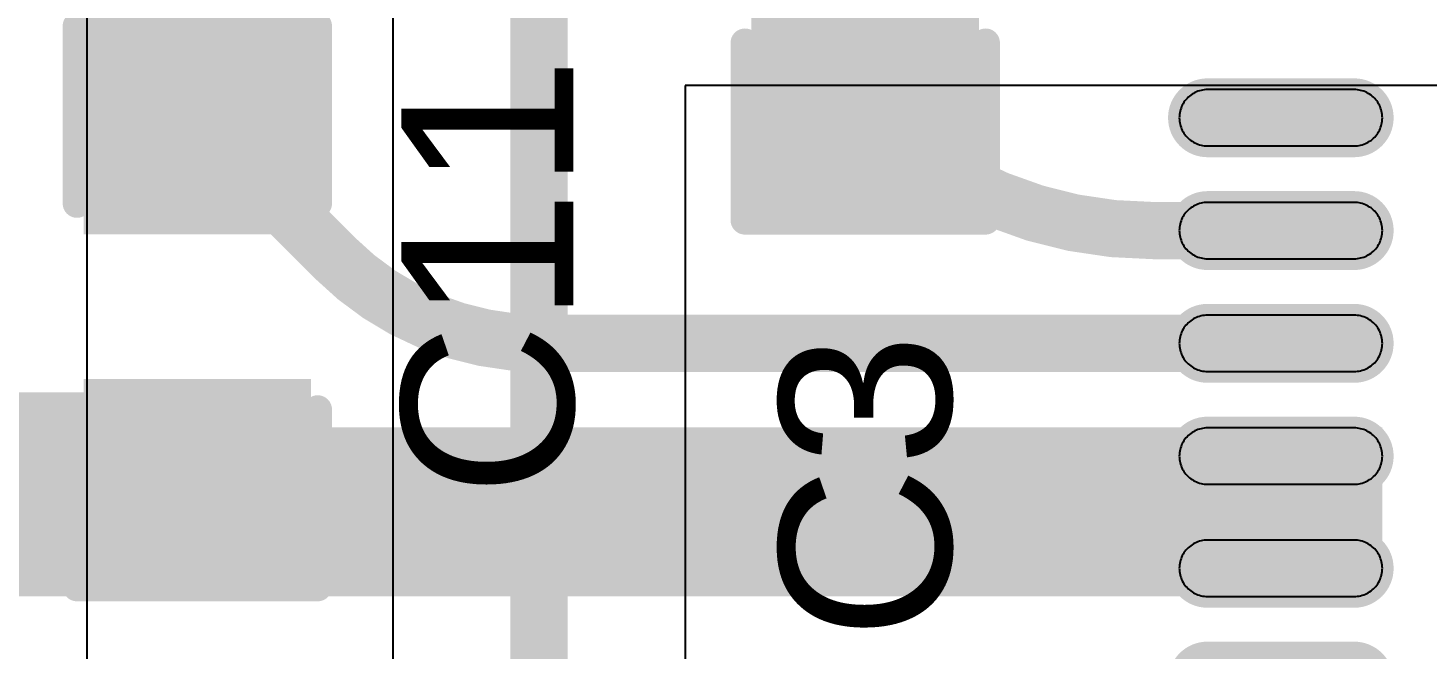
# Model space of a CAD drawing. Header units: inches. Extents: x 0.38 to 9.66, y 2.79 to 4.95.
# Drawn here: x 4.2398 to 4.4842, y 3.7886 to 3.8971 of the extents above; entities that cross this region are included whole.
import ezdxf

# ---------------------------------------------------------------- set-up
doc = ezdxf.new("R2010")
doc.units = ezdxf.units.IN
doc.header["$MEASUREMENT"] = 0
for name, color, linetype in [('Bottom Layer', 5, 'Continuous'), ('Top Layer', 1, 'Continuous'), ('Top Overlay', 2, 'Continuous'), ('Top Paste', 8, 'Continuous'), ('Top Solder', 216, 'Continuous')]:
    doc.layers.add(name, color=color, linetype=linetype)
doc.styles.add('Arial', font='', dxfattribs={"height": 0.2})
doc.styles.get('Arial').set_extended_font_data('Arial')

# ---------------------------------------------------------------- blocks, each defined once
blk = doc.blocks.new('QFN_32_L5_0_W5_0_P0_50_BL_EP3_8_3')
at = {"layer": 'Top Layer'}
h = blk.add_hatch(color=1, dxfattribs=at)
edge = h.paths.add_edge_path()
edge.add_arc((-0.0098, 0.091535), 0.004921, 180, 360)
edge.add_line((-0.004879, 0.091535), (-0.004879, 0.117125))
edge.add_arc((-0.0098, 0.117125), 0.004921, 0, 180)
edge.add_line((-0.014722, 0.117125), (-0.014722, 0.091535))
h = blk.add_hatch(color=1, dxfattribs=at)
edge = h.paths.add_edge_path()
edge.add_arc((0.0098, 0.091535), 0.004921, 180, 360)
edge.add_line((0.014722, 0.091535), (0.014722, 0.117125))
edge.add_arc((0.0098, 0.117125), 0.004921, 0, 180)
edge.add_line((0.004879, 0.117125), (0.004879, 0.091535))
h = blk.add_hatch(color=1, dxfattribs=at)
edge = h.paths.add_edge_path()
edge.add_arc((0.0295, 0.091535), 0.004921, 180, 360)
edge.add_line((0.034422, 0.091535), (0.034422, 0.117125))
edge.add_arc((0.0295, 0.117125), 0.004921, 0, 180)
edge.add_line((0.024578, 0.117125), (0.024578, 0.091535))
h = blk.add_hatch(color=1, dxfattribs=at)
edge = h.paths.add_edge_path()
edge.add_arc((0.0492, 0.091535), 0.004921, 180, 360)
edge.add_line((0.054122, 0.091535), (0.054122, 0.117125))
edge.add_arc((0.0492, 0.117125), 0.004921, 0, 180)
edge.add_line((0.044278, 0.117125), (0.044278, 0.091535))
h = blk.add_hatch(color=1, dxfattribs=at)
edge = h.paths.add_edge_path()
edge.add_arc((0.0689, 0.091535), 0.004921, 180, 360)
edge.add_line((0.073821, 0.091535), (0.073821, 0.117125))
edge.add_arc((0.0689, 0.117125), 0.004921, 0, 180)
edge.add_line((0.063979, 0.117125), (0.063979, 0.091535))
at = {"layer": 'Top Solder'}
h = blk.add_hatch(color=216, dxfattribs=at)
edge = h.paths.add_edge_path()
edge.add_arc((-0.0295, 0.091535), 0.00689, 180, 360)
edge.add_line((-0.02261, 0.091535), (-0.02261, 0.117125))
edge.add_arc((-0.0295, 0.117125), 0.00689, 0, 180)
edge.add_line((-0.03639, 0.117125), (-0.03639, 0.091535))
h = blk.add_hatch(color=216, dxfattribs=at)
edge = h.paths.add_edge_path()
edge.add_arc((-0.0098, 0.091535), 0.00689, 180, 360)
edge.add_line((-0.00291, 0.091535), (-0.00291, 0.117125))
edge.add_arc((-0.0098, 0.117125), 0.00689, 0, 180)
edge.add_line((-0.016691, 0.117125), (-0.016691, 0.091535))
h = blk.add_hatch(color=216, dxfattribs=at)
edge = h.paths.add_edge_path()
edge.add_arc((0.0098, 0.091535), 0.00689, 180, 360)
edge.add_line((0.016691, 0.091535), (0.016691, 0.117125))
edge.add_arc((0.0098, 0.117125), 0.00689, 0, 180)
edge.add_line((0.00291, 0.117125), (0.00291, 0.091535))
h = blk.add_hatch(color=216, dxfattribs=at)
edge = h.paths.add_edge_path()
edge.add_arc((0.0295, 0.091535), 0.00689, 180, 360)
edge.add_line((0.03639, 0.091535), (0.03639, 0.117125))
edge.add_arc((0.0295, 0.117125), 0.00689, 0, 180)
edge.add_line((0.02261, 0.117125), (0.02261, 0.091535))
h = blk.add_hatch(color=216, dxfattribs=at)
edge = h.paths.add_edge_path()
edge.add_arc((0.0492, 0.091535), 0.00689, 180, 360)
edge.add_line((0.056091, 0.091535), (0.056091, 0.117125))
edge.add_arc((0.0492, 0.117125), 0.00689, 0, 180)
edge.add_line((0.042309, 0.117125), (0.042309, 0.091535))
h = blk.add_hatch(color=216, dxfattribs=at)
edge = h.paths.add_edge_path()
edge.add_arc((0.0689, 0.091535), 0.00689, 180, 360)
edge.add_line((0.07579, 0.091535), (0.07579, 0.117125))
edge.add_arc((0.0689, 0.117125), 0.00689, 0, 180)
edge.add_line((0.06201, 0.117125), (0.06201, 0.091535))
at = {"layer": 'Top Paste'}
for p, q in [((-0.013912, 0.11983), (-0.014063, 0.119586)), ((-0.013748, 0.120064), (-0.013912, 0.11983)), ((-0.01357, 0.120289), (-0.013748, 0.120064)), ((-0.01338, 0.120503), (-0.01357, 0.120289)), ((-0.013178, 0.120705), (-0.01338, 0.120503)), ((-0.012964, 0.120895), (-0.013178, 0.120705)), ((-0.012739, 0.121073), (-0.012964, 0.120895)), ((-0.012505, 0.121237), (-0.012739, 0.121073)), ((-0.012261, 0.121388), (-0.012505, 0.121237)), ((-0.012009, 0.121523), (-0.012261, 0.121388)), ((-0.01175, 0.121644), (-0.012009, 0.121523)), ((-0.011483, 0.12175), (-0.01175, 0.121644)), ((-0.011212, 0.12184), (-0.011483, 0.12175)), ((-0.010935, 0.121914), (-0.011212, 0.12184)), ((-0.010655, 0.121972), (-0.010935, 0.121914)), ((-0.010371, 0.122014), (-0.010655, 0.121972)), ((-0.010086, 0.122039), (-0.010371, 0.122014)), ((-0.0098, 0.122047), (-0.010086, 0.122039)), ((-0.010086, 0.122039), (-0.010086, 0.122039)), ((-0.009514, 0.122039), (-0.0098, 0.122047)), ((-0.009229, 0.122014), (-0.009514, 0.122039)), ((-0.008945, 0.121972), (-0.009229, 0.122014)), ((-0.008665, 0.121914), (-0.008945, 0.121972)), ((-0.008388, 0.12184), (-0.008665, 0.121914)), ((-0.008117, 0.12175), (-0.008388, 0.12184)), ((-0.00785, 0.121644), (-0.008117, 0.12175)), ((-0.007591, 0.121523), (-0.00785, 0.121644)), ((-0.007339, 0.121388), (-0.007591, 0.121523)), ((-0.007095, 0.121237), (-0.007339, 0.121388)), ((-0.006861, 0.121073), (-0.007095, 0.121237)), ((-0.006636, 0.120895), (-0.006861, 0.121073)), ((-0.006422, 0.120705), (-0.006636, 0.120895)), ((-0.00622, 0.120503), (-0.006422, 0.120705)), ((-0.00603, 0.120289), (-0.00622, 0.120503)), ((-0.005852, 0.120064), (-0.00603, 0.120289)), ((-0.005688, 0.11983), (-0.005852, 0.120064)), ((-0.005537, 0.119586), (-0.005688, 0.11983)), ((0.005688, 0.11983), (0.005537, 0.119586)), ((0.005852, 0.120064), (0.005688, 0.11983)), ((0.00603, 0.120289), (0.005852, 0.120064)), ((0.00622, 0.120503), (0.00603, 0.120289)), ((0.006422, 0.120705), (0.00622, 0.120503)), ((0.006636, 0.120895), (0.006422, 0.120705)), ((0.006861, 0.121073), (0.006636, 0.120895)), ((0.007095, 0.121237), (0.006861, 0.121073)), ((0.007339, 0.121388), (0.007095, 0.121237)), ((0.007591, 0.121523), (0.007339, 0.121388)), ((0.00785, 0.121644), (0.007591, 0.121523)), ((0.008117, 0.12175), (0.00785, 0.121644)), ((0.008388, 0.12184), (0.008117, 0.12175)), ((0.008665, 0.121914), (0.008388, 0.12184)), ((0.008945, 0.121972), (0.008665, 0.121914)), ((0.009229, 0.122014), (0.008945, 0.121972)), ((0.009514, 0.122039), (0.009229, 0.122014)), ((0.0098, 0.122047), (0.009514, 0.122039)), ((0.009514, 0.122039), (0.009514, 0.122039)), ((0.010086, 0.122039), (0.0098, 0.122047)), ((0.010371, 0.122014), (0.010086, 0.122039)), ((0.010655, 0.121972), (0.010371, 0.122014)), ((0.010935, 0.121914), (0.010655, 0.121972)), ((0.011212, 0.12184), (0.010935, 0.121914)), ((0.011483, 0.12175), (0.011212, 0.12184)), ((0.01175, 0.121644), (0.011483, 0.12175)), ((0.012009, 0.121523), (0.01175, 0.121644)), ((0.012261, 0.121388), (0.012009, 0.121523)), ((0.012505, 0.121237), (0.012261, 0.121388)), ((0.012739, 0.121073), (0.012505, 0.121237)), ((0.012964, 0.120895), (0.012739, 0.121073)), ((0.013178, 0.120705), (0.012964, 0.120895)), ((0.01338, 0.120503), (0.013178, 0.120705)), ((0.01357, 0.120289), (0.01338, 0.120503)), ((0.013748, 0.120064), (0.01357, 0.120289)), ((0.013912, 0.11983), (0.013748, 0.120064)), ((0.014063, 0.119586), (0.013912, 0.11983)), ((0.025388, 0.11983), (0.025237, 0.119586)), ((0.025552, 0.120064), (0.025388, 0.11983)), ((0.02573, 0.120289), (0.025552, 0.120064)), ((0.02592, 0.120503), (0.02573, 0.120289)), ((0.026122, 0.120705), (0.02592, 0.120503)), ((0.026336, 0.120895), (0.026122, 0.120705)), ((0.026561, 0.121073), (0.026336, 0.120895)), ((0.026795, 0.121237), (0.026561, 0.121073)), ((0.027039, 0.121388), (0.026795, 0.121237)), ((0.027291, 0.121523), (0.027039, 0.121388)), ((0.02755, 0.121644), (0.027291, 0.121523)), ((0.027817, 0.12175), (0.02755, 0.121644)), ((0.028088, 0.12184), (0.027817, 0.12175)), ((0.028365, 0.121914), (0.028088, 0.12184)), ((0.028645, 0.121972), (0.028365, 0.121914)), ((0.028929, 0.122014), (0.028645, 0.121972)), ((0.029214, 0.122039), (0.028929, 0.122014)), ((0.0295, 0.122047), (0.029214, 0.122039)), ((0.029214, 0.122039), (0.029214, 0.122039)), ((0.029786, 0.122039), (0.0295, 0.122047)), ((0.030071, 0.122014), (0.029786, 0.122039)), ((0.030355, 0.121972), (0.030071, 0.122014)), ((0.030635, 0.121914), (0.030355, 0.121972)), ((0.030912, 0.12184), (0.030635, 0.121914)), ((0.031183, 0.12175), (0.030912, 0.12184)), ((0.03145, 0.121644), (0.031183, 0.12175)), ((0.031709, 0.121523), (0.03145, 0.121644)), ((0.031961, 0.121388), (0.031709, 0.121523)), ((0.032205, 0.121237), (0.031961, 0.121388)), ((0.032439, 0.121073), (0.032205, 0.121237)), ((0.032664, 0.120895), (0.032439, 0.121073)), ((0.032878, 0.120705), (0.032664, 0.120895)), ((0.03308, 0.120503), (0.032878, 0.120705)), ((0.03327, 0.120289), (0.03308, 0.120503)), ((0.033448, 0.120064), (0.03327, 0.120289)), ((0.033612, 0.11983), (0.033448, 0.120064)), ((0.033763, 0.119586), (0.033612, 0.11983)), ((0.045088, 0.11983), (0.044937, 0.119586)), ((0.045252, 0.120064), (0.045088, 0.11983)), ((0.04543, 0.120289), (0.045252, 0.120064)), ((0.04562, 0.120503), (0.04543, 0.120289)), ((0.045822, 0.120705), (0.04562, 0.120503)), ((0.046036, 0.120895), (0.045822, 0.120705)), ((0.046261, 0.121073), (0.046036, 0.120895)), ((0.046495, 0.121237), (0.046261, 0.121073)), ((0.046739, 0.121388), (0.046495, 0.121237)), ((0.046991, 0.121523), (0.046739, 0.121388)), ((0.04725, 0.121644), (0.046991, 0.121523)), ((0.047517, 0.12175), (0.04725, 0.121644)), ((0.047788, 0.12184), (0.047517, 0.12175)), ((0.048065, 0.121914), (0.047788, 0.12184)), ((0.048345, 0.121972), (0.048065, 0.121914)), ((0.048629, 0.122014), (0.048345, 0.121972)), ((0.048914, 0.122039), (0.048629, 0.122014)), ((0.0492, 0.122047), (0.048914, 0.122039)), ((0.048914, 0.122039), (0.048914, 0.122039)), ((0.049486, 0.122039), (0.0492, 0.122047)), ((0.049771, 0.122014), (0.049486, 0.122039)), ((0.050055, 0.121972), (0.049771, 0.122014)), ((0.050335, 0.121914), (0.050055, 0.121972)), ((0.050612, 0.12184), (0.050335, 0.121914)), ((0.050883, 0.12175), (0.050612, 0.12184)), ((0.05115, 0.121644), (0.050883, 0.12175)), ((0.051409, 0.121523), (0.05115, 0.121644)), ((0.051661, 0.121388), (0.051409, 0.121523)), ((0.051905, 0.121237), (0.051661, 0.121388)), ((0.052139, 0.121073), (0.051905, 0.121237)), ((0.052364, 0.120895), (0.052139, 0.121073)), ((0.052578, 0.120705), (0.052364, 0.120895)), ((0.05278, 0.120503), (0.052578, 0.120705)), ((0.05297, 0.120289), (0.05278, 0.120503)), ((0.053148, 0.120064), (0.05297, 0.120289)), ((0.053312, 0.11983), (0.053148, 0.120064)), ((0.053463, 0.119586), (0.053312, 0.11983)), ((0.064788, 0.11983), (0.064637, 0.119586)), ((0.064952, 0.120064), (0.064788, 0.11983)), ((0.06513, 0.120289), (0.064952, 0.120064)), ((0.06532, 0.120503), (0.06513, 0.120289)), ((0.065522, 0.120705), (0.06532, 0.120503)), ((0.065736, 0.120895), (0.065522, 0.120705)), ((0.065961, 0.121073), (0.065736, 0.120895)), ((0.066195, 0.121237), (0.065961, 0.121073)), ((0.066439, 0.121388), (0.066195, 0.121237)), ((0.066691, 0.121523), (0.066439, 0.121388)), ((0.06695, 0.121644), (0.066691, 0.121523)), ((0.067217, 0.12175), (0.06695, 0.121644)), ((0.067488, 0.12184), (0.067217, 0.12175)), ((0.067765, 0.121914), (0.067488, 0.12184)), ((0.068045, 0.121972), (0.067765, 0.121914)), ((0.068329, 0.122014), (0.068045, 0.121972)), ((0.068614, 0.122039), (0.068329, 0.122014)), ((0.0689, 0.122047), (0.068614, 0.122039)), ((0.068614, 0.122039), (0.068614, 0.122039)), ((0.069186, 0.122039), (0.0689, 0.122047)), ((0.069471, 0.122014), (0.069186, 0.122039)), ((0.069755, 0.121972), (0.069471, 0.122014)), ((0.070035, 0.121914), (0.069755, 0.121972)), ((0.070312, 0.12184), (0.070035, 0.121914)), ((0.070583, 0.12175), (0.070312, 0.12184)), ((0.07085, 0.121644), (0.070583, 0.12175)), ((0.071109, 0.121523), (0.07085, 0.121644)), ((0.071361, 0.121388), (0.071109, 0.121523)), ((0.071605, 0.121237), (0.071361, 0.121388)), ((0.071839, 0.121073), (0.071605, 0.121237)), ((0.072064, 0.120895), (0.071839, 0.121073)), ((0.072278, 0.120705), (0.072064, 0.120895)), ((0.07248, 0.120503), (0.072278, 0.120705)), ((0.07267, 0.120289), (0.07248, 0.120503)), ((0.072848, 0.120064), (0.07267, 0.120289)), ((0.073012, 0.11983), (0.072848, 0.120064)), ((0.073163, 0.119586), (0.073012, 0.11983)), ((-0.014714, 0.117411), (-0.014722, 0.117125)), ((-0.014689, 0.117696), (-0.014714, 0.117411)), ((-0.014647, 0.11798), (-0.014689, 0.117696)), ((-0.014589, 0.11826), (-0.014647, 0.11798)), ((-0.014515, 0.118537), (-0.014589, 0.11826)), ((-0.014425, 0.118808), (-0.014515, 0.118537)), ((-0.014319, 0.119075), (-0.014425, 0.118808)), ((-0.014198, 0.119334), (-0.014319, 0.119075)), ((-0.014063, 0.119586), (-0.014198, 0.119334)), ((-0.005402, 0.119334), (-0.005537, 0.119586)), ((-0.005281, 0.119075), (-0.005402, 0.119334)), ((-0.005175, 0.118808), (-0.005281, 0.119075)), ((-0.005085, 0.118537), (-0.005175, 0.118808)), ((-0.005011, 0.11826), (-0.005085, 0.118537)), ((-0.004953, 0.11798), (-0.005011, 0.11826)), ((-0.004911, 0.117696), (-0.004953, 0.11798)), ((-0.004886, 0.117411), (-0.004911, 0.117696)), ((-0.004878, 0.117125), (-0.004886, 0.117411)), ((0.004886, 0.117411), (0.004878, 0.117125)), ((0.004911, 0.117696), (0.004886, 0.117411)), ((0.004953, 0.11798), (0.004911, 0.117696)), ((0.005011, 0.11826), (0.004953, 0.11798)), ((0.005085, 0.118537), (0.005011, 0.11826)), ((0.005175, 0.118808), (0.005085, 0.118537)), ((0.005281, 0.119075), (0.005175, 0.118808)), ((0.005402, 0.119334), (0.005281, 0.119075)), ((0.005537, 0.119586), (0.005402, 0.119334)), ((0.014198, 0.119334), (0.014063, 0.119586)), ((0.014319, 0.119075), (0.014198, 0.119334)), ((0.014425, 0.118808), (0.014319, 0.119075)), ((0.014515, 0.118537), (0.014425, 0.118808)), ((0.014589, 0.11826), (0.014515, 0.118537)), ((0.014647, 0.11798), (0.014589, 0.11826)), ((0.014689, 0.117696), (0.014647, 0.11798)), ((0.014714, 0.117411), (0.014689, 0.117696)), ((0.014722, 0.117125), (0.014714, 0.117411)), ((0.024586, 0.117411), (0.024578, 0.117125)), ((0.024611, 0.117696), (0.024586, 0.117411)), ((0.024653, 0.11798), (0.024611, 0.117696)), ((0.024711, 0.11826), (0.024653, 0.11798)), ((0.024785, 0.118537), (0.024711, 0.11826)), ((0.024875, 0.118808), (0.024785, 0.118537)), ((0.024981, 0.119075), (0.024875, 0.118808)), ((0.025102, 0.119334), (0.024981, 0.119075)), ((0.025237, 0.119586), (0.025102, 0.119334)), ((0.033898, 0.119334), (0.033763, 0.119586)), ((0.034019, 0.119075), (0.033898, 0.119334)), ((0.034125, 0.118808), (0.034019, 0.119075)), ((0.034215, 0.118537), (0.034125, 0.118808)), ((0.034289, 0.11826), (0.034215, 0.118537)), ((0.034347, 0.11798), (0.034289, 0.11826)), ((0.034389, 0.117696), (0.034347, 0.11798)), ((0.034414, 0.117411), (0.034389, 0.117696)), ((0.034422, 0.117125), (0.034414, 0.117411)), ((0.044286, 0.117411), (0.044278, 0.117125)), ((0.044311, 0.117696), (0.044286, 0.117411)), ((0.044353, 0.11798), (0.044311, 0.117696)), ((0.044411, 0.11826), (0.044353, 0.11798)), ((0.044485, 0.118537), (0.044411, 0.11826)), ((0.044575, 0.118808), (0.044485, 0.118537)), ((0.044681, 0.119075), (0.044575, 0.118808)), ((0.044802, 0.119334), (0.044681, 0.119075)), ((0.044937, 0.119586), (0.044802, 0.119334)), ((0.053598, 0.119334), (0.053463, 0.119586)), ((0.053719, 0.119075), (0.053598, 0.119334)), ((0.053825, 0.118808), (0.053719, 0.119075)), ((0.053915, 0.118537), (0.053825, 0.118808)), ((0.053989, 0.11826), (0.053915, 0.118537)), ((0.054047, 0.11798), (0.053989, 0.11826)), ((0.054089, 0.117696), (0.054047, 0.11798)), ((0.054114, 0.117411), (0.054089, 0.117696)), ((0.054122, 0.117125), (0.054114, 0.117411)), ((0.063986, 0.117411), (0.063978, 0.117125)), ((0.064011, 0.117696), (0.063986, 0.117411)), ((0.064053, 0.11798), (0.064011, 0.117696)), ((0.064111, 0.11826), (0.064053, 0.11798)), ((0.064185, 0.118537), (0.064111, 0.11826)), ((0.064275, 0.118808), (0.064185, 0.118537)), ((0.064381, 0.119075), (0.064275, 0.118808)), ((0.064502, 0.119334), (0.064381, 0.119075)), ((0.064637, 0.119586), (0.064502, 0.119334)), ((0.073298, 0.119334), (0.073163, 0.119586)), ((0.073419, 0.119075), (0.073298, 0.119334)), ((0.073525, 0.118808), (0.073419, 0.119075)), ((0.073615, 0.118537), (0.073525, 0.118808)), ((0.073689, 0.11826), (0.073615, 0.118537)), ((0.073747, 0.11798), (0.073689, 0.11826)), ((0.073789, 0.117696), (0.073747, 0.11798)), ((0.073814, 0.117411), (0.073789, 0.117696)), ((0.073822, 0.117125), (0.073814, 0.117411)), ((-0.014722, 0.117125), (-0.014722, 0.091535)), ((-0.004878, 0.091535), (-0.004878, 0.117125)), ((0.004878, 0.117125), (0.004878, 0.091535)), ((0.014722, 0.091535), (0.014722, 0.117125)), ((0.024578, 0.117125), (0.024578, 0.091535)), ((0.034422, 0.091535), (0.034422, 0.117125)), ((0.044278, 0.117125), (0.044278, 0.091535)), ((0.054122, 0.091535), (0.054122, 0.117125)), ((0.063978, 0.117125), (0.063978, 0.091535)), ((0.073822, 0.091535), (0.073822, 0.117125)), ((-0.014722, 0.091535), (-0.014714, 0.091249)), ((-0.014714, 0.091249), (-0.014689, 0.090964)), ((-0.014689, 0.090964), (-0.014647, 0.09068)), ((-0.014647, 0.09068), (-0.014589, 0.0904)), ((-0.005011, 0.0904), (-0.004953, 0.09068)), ((-0.004953, 0.09068), (-0.004911, 0.090964)), ((-0.004911, 0.090964), (-0.004886, 0.091249)), ((-0.004886, 0.091249), (-0.004878, 0.091535)), ((0.004878, 0.091535), (0.004886, 0.091249)), ((0.004886, 0.091249), (0.004911, 0.090964)), ((0.004911, 0.090964), (0.004953, 0.09068)), ((0.004953, 0.09068), (0.005011, 0.0904)), ((0.014589, 0.0904), (0.014647, 0.09068)), ((0.014647, 0.09068), (0.014689, 0.090964)), ((0.014689, 0.090964), (0.014714, 0.091249)), ((0.014714, 0.091249), (0.014722, 0.091535)), ((0.024578, 0.091535), (0.024586, 0.091249)), ((0.024586, 0.091249), (0.024611, 0.090964)), ((0.024611, 0.090964), (0.024653, 0.09068)), ((0.024653, 0.09068), (0.024711, 0.0904)), ((0.034289, 0.0904), (0.034347, 0.09068)), ((0.034347, 0.09068), (0.034389, 0.090964)), ((0.034389, 0.090964), (0.034414, 0.091249)), ((0.034414, 0.091249), (0.034422, 0.091535)), ((0.044278, 0.091535), (0.044286, 0.091249)), ((0.044286, 0.091249), (0.044311, 0.090964)), ((0.044311, 0.090964), (0.044353, 0.09068)), ((0.044353, 0.09068), (0.044411, 0.0904)), ((0.053989, 0.0904), (0.054047, 0.09068)), ((0.054047, 0.09068), (0.054089, 0.090964)), ((0.054089, 0.090964), (0.054114, 0.091249)), ((0.054114, 0.091249), (0.054122, 0.091535)), ((0.063978, 0.091535), (0.063986, 0.091249)), ((0.063986, 0.091249), (0.064011, 0.090964)), ((0.064011, 0.090964), (0.064053, 0.09068)), ((0.064053, 0.09068), (0.064111, 0.0904)), ((0.073689, 0.0904), (0.073747, 0.09068)), ((0.073747, 0.09068), (0.073789, 0.090964)), ((0.073789, 0.090964), (0.073814, 0.091249)), ((0.073814, 0.091249), (0.073822, 0.091535)), ((-0.014589, 0.0904), (-0.014515, 0.090123)), ((-0.014515, 0.090123), (-0.014425, 0.089852)), ((-0.014425, 0.089852), (-0.014319, 0.089585)), ((-0.014319, 0.089585), (-0.014198, 0.089326)), ((-0.014198, 0.089326), (-0.014063, 0.089074)), ((-0.014063, 0.089074), (-0.013912, 0.08883)), ((-0.013912, 0.08883), (-0.013748, 0.088596)), ((-0.013748, 0.088596), (-0.01357, 0.088371)), ((-0.01357, 0.088371), (-0.01338, 0.088157)), ((-0.01338, 0.088157), (-0.013178, 0.087955)), ((-0.006422, 0.087955), (-0.00622, 0.088157)), ((-0.00622, 0.088157), (-0.00603, 0.088371)), ((-0.00603, 0.088371), (-0.005852, 0.088596)), ((-0.005852, 0.088596), (-0.005688, 0.08883)), ((-0.005688, 0.08883), (-0.005537, 0.089074)), ((-0.005537, 0.089074), (-0.005402, 0.089326)), ((-0.005402, 0.089326), (-0.005281, 0.089585)), ((-0.005281, 0.089585), (-0.005175, 0.089852)), ((-0.005175, 0.089852), (-0.005085, 0.090123)), ((-0.005085, 0.090123), (-0.005011, 0.0904)), ((0.005011, 0.0904), (0.005085, 0.090123)), ((0.005085, 0.090123), (0.005175, 0.089852)), ((0.005175, 0.089852), (0.005281, 0.089585)), ((0.005281, 0.089585), (0.005402, 0.089326)), ((0.005402, 0.089326), (0.005537, 0.089074)), ((0.005537, 0.089074), (0.005688, 0.08883)), ((0.005688, 0.08883), (0.005852, 0.088596)), ((0.005852, 0.088596), (0.00603, 0.088371)), ((0.00603, 0.088371), (0.00622, 0.088157)), ((0.00622, 0.088157), (0.006422, 0.087955)), ((0.013178, 0.087955), (0.01338, 0.088157)), ((0.01338, 0.088157), (0.01357, 0.088371)), ((0.01357, 0.088371), (0.013748, 0.088596)), ((0.013748, 0.088596), (0.013912, 0.08883)), ((0.013912, 0.08883), (0.014063, 0.089074)), ((0.014063, 0.089074), (0.014198, 0.089326)), ((0.014198, 0.089326), (0.014319, 0.089585)), ((0.014319, 0.089585), (0.014425, 0.089852)), ((0.014425, 0.089852), (0.014515, 0.090123)), ((0.014515, 0.090123), (0.014589, 0.0904)), ((0.024711, 0.0904), (0.024785, 0.090123)), ((0.024785, 0.090123), (0.024875, 0.089852)), ((0.024875, 0.089852), (0.024981, 0.089585)), ((0.024981, 0.089585), (0.025102, 0.089326)), ((0.025102, 0.089326), (0.025237, 0.089074)), ((0.025237, 0.089074), (0.025388, 0.08883)), ((0.025388, 0.08883), (0.025552, 0.088596)), ((0.025552, 0.088596), (0.02573, 0.088371)), ((0.02573, 0.088371), (0.02592, 0.088157)), ((0.02592, 0.088157), (0.026122, 0.087955)), ((0.032878, 0.087955), (0.03308, 0.088157)), ((0.03308, 0.088157), (0.03327, 0.088371)), ((0.03327, 0.088371), (0.033448, 0.088596)), ((0.033448, 0.088596), (0.033612, 0.08883)), ((0.033612, 0.08883), (0.033763, 0.089074)), ((0.033763, 0.089074), (0.033898, 0.089326)), ((0.033898, 0.089326), (0.034019, 0.089585)), ((0.034019, 0.089585), (0.034125, 0.089852)), ((0.034125, 0.089852), (0.034215, 0.090123)), ((0.034215, 0.090123), (0.034289, 0.0904)), ((0.044411, 0.0904), (0.044485, 0.090123)), ((0.044485, 0.090123), (0.044575, 0.089852)), ((0.044575, 0.089852), (0.044681, 0.089585)), ((0.044681, 0.089585), (0.044802, 0.089326)), ((0.044802, 0.089326), (0.044937, 0.089074)), ((0.044937, 0.089074), (0.045088, 0.08883)), ((0.045088, 0.08883), (0.045252, 0.088596)), ((0.045252, 0.088596), (0.04543, 0.088371)), ((0.04543, 0.088371), (0.04562, 0.088157)), ((0.04562, 0.088157), (0.045822, 0.087955)), ((0.052578, 0.087955), (0.05278, 0.088157)), ((0.05278, 0.088157), (0.05297, 0.088371)), ((0.05297, 0.088371), (0.053148, 0.088596)), ((0.053148, 0.088596), (0.053312, 0.08883)), ((0.053312, 0.08883), (0.053463, 0.089074)), ((0.053463, 0.089074), (0.053598, 0.089326)), ((0.053598, 0.089326), (0.053719, 0.089585)), ((0.053719, 0.089585), (0.053825, 0.089852)), ((0.053825, 0.089852), (0.053915, 0.090123)), ((0.053915, 0.090123), (0.053989, 0.0904)), ((0.064111, 0.0904), (0.064185, 0.090123)), ((0.064185, 0.090123), (0.064275, 0.089852)), ((0.064275, 0.089852), (0.064381, 0.089585)), ((0.064381, 0.089585), (0.064502, 0.089326)), ((0.064502, 0.089326), (0.064637, 0.089074)), ((0.064637, 0.089074), (0.064788, 0.08883)), ((0.064788, 0.08883), (0.064952, 0.088596)), ((0.064952, 0.088596), (0.06513, 0.088371)), ((0.06513, 0.088371), (0.06532, 0.088157)), ((0.06532, 0.088157), (0.065522, 0.087955)), ((0.072278, 0.087955), (0.07248, 0.088157)), ((0.07248, 0.088157), (0.07267, 0.088371)), ((0.07267, 0.088371), (0.072848, 0.088596)), ((0.072848, 0.088596), (0.073012, 0.08883)), ((0.073012, 0.08883), (0.073163, 0.089074)), ((0.073163, 0.089074), (0.073298, 0.089326)), ((0.073298, 0.089326), (0.073419, 0.089585)), ((0.073419, 0.089585), (0.073525, 0.089852)), ((0.073525, 0.089852), (0.073615, 0.090123)), ((0.073615, 0.090123), (0.073689, 0.0904)), ((-0.013178, 0.087955), (-0.012964, 0.087765)), ((-0.012964, 0.087765), (-0.012739, 0.087587)), ((-0.012739, 0.087587), (-0.012505, 0.087423)), ((-0.012505, 0.087423), (-0.012261, 0.087272)), ((-0.012261, 0.087272), (-0.012009, 0.087137)), ((-0.012009, 0.087137), (-0.01175, 0.087016)), ((-0.01175, 0.087016), (-0.011483, 0.08691)), ((-0.011483, 0.08691), (-0.011212, 0.08682)), ((-0.011212, 0.08682), (-0.010935, 0.086746)), ((-0.010935, 0.086746), (-0.010655, 0.086688)), ((-0.010655, 0.086688), (-0.010371, 0.086646)), ((-0.010371, 0.086646), (-0.010086, 0.086621)), ((-0.010086, 0.086621), (-0.0098, 0.086613)), ((-0.0098, 0.086613), (-0.009514, 0.086621)), ((-0.009514, 0.086621), (-0.009229, 0.086646)), ((-0.009229, 0.086646), (-0.008945, 0.086688)), ((-0.008945, 0.086688), (-0.008665, 0.086746)), ((-0.008665, 0.086746), (-0.008388, 0.08682)), ((-0.008388, 0.08682), (-0.008117, 0.08691)), ((-0.008117, 0.08691), (-0.00785, 0.087016)), ((-0.00785, 0.087016), (-0.007591, 0.087137)), ((-0.007591, 0.087137), (-0.007339, 0.087272)), ((-0.007339, 0.087272), (-0.007095, 0.087423)), ((-0.007095, 0.087423), (-0.006861, 0.087587)), ((-0.006861, 0.087587), (-0.006636, 0.087765)), ((-0.006636, 0.087765), (-0.006422, 0.087955)), ((0.006422, 0.087955), (0.006636, 0.087765)), ((0.006636, 0.087765), (0.006861, 0.087587)), ((0.006861, 0.087587), (0.007095, 0.087423)), ((0.007095, 0.087423), (0.007339, 0.087272)), ((0.007339, 0.087272), (0.007591, 0.087137)), ((0.007591, 0.087137), (0.00785, 0.087016)), ((0.00785, 0.087016), (0.008117, 0.08691)), ((0.008117, 0.08691), (0.008388, 0.08682)), ((0.008388, 0.08682), (0.008665, 0.086746)), ((0.008665, 0.086746), (0.008945, 0.086688)), ((0.008945, 0.086688), (0.009229, 0.086646)), ((0.009229, 0.086646), (0.009514, 0.086621)), ((0.009514, 0.086621), (0.0098, 0.086613)), ((0.0098, 0.086613), (0.010086, 0.086621)), ((0.010086, 0.086621), (0.010371, 0.086646)), ((0.010371, 0.086646), (0.010655, 0.086688)), ((0.010655, 0.086688), (0.010935, 0.086746)), ((0.010935, 0.086746), (0.011212, 0.08682)), ((0.011212, 0.08682), (0.011483, 0.08691)), ((0.011483, 0.08691), (0.01175, 0.087016)), ((0.01175, 0.087016), (0.012009, 0.087137)), ((0.012009, 0.087137), (0.012261, 0.087272)), ((0.012261, 0.087272), (0.012505, 0.087423)), ((0.012505, 0.087423), (0.012739, 0.087587)), ((0.012739, 0.087587), (0.012964, 0.087765)), ((0.012964, 0.087765), (0.013178, 0.087955)), ((0.026122, 0.087955), (0.026336, 0.087765)), ((0.026336, 0.087765), (0.026561, 0.087587)), ((0.026561, 0.087587), (0.026795, 0.087423)), ((0.026795, 0.087423), (0.027039, 0.087272)), ((0.027039, 0.087272), (0.027291, 0.087137)), ((0.027291, 0.087137), (0.02755, 0.087016)), ((0.02755, 0.087016), (0.027817, 0.08691)), ((0.027817, 0.08691), (0.028088, 0.08682)), ((0.028088, 0.08682), (0.028365, 0.086746)), ((0.028365, 0.086746), (0.028645, 0.086688)), ((0.028645, 0.086688), (0.028929, 0.086646)), ((0.028929, 0.086646), (0.029214, 0.086621)), ((0.029214, 0.086621), (0.0295, 0.086613)), ((0.0295, 0.086613), (0.029786, 0.086621)), ((0.029786, 0.086621), (0.030071, 0.086646)), ((0.030071, 0.086646), (0.030355, 0.086688)), ((0.030355, 0.086688), (0.030635, 0.086746)), ((0.030635, 0.086746), (0.030912, 0.08682)), ((0.030912, 0.08682), (0.031183, 0.08691)), ((0.031183, 0.08691), (0.03145, 0.087016)), ((0.03145, 0.087016), (0.031709, 0.087137)), ((0.031709, 0.087137), (0.031961, 0.087272)), ((0.031961, 0.087272), (0.032205, 0.087423)), ((0.032205, 0.087423), (0.032439, 0.087587)), ((0.032439, 0.087587), (0.032664, 0.087765)), ((0.032664, 0.087765), (0.032878, 0.087955)), ((0.045822, 0.087955), (0.046036, 0.087765)), ((0.046036, 0.087765), (0.046261, 0.087587)), ((0.046261, 0.087587), (0.046495, 0.087423)), ((0.046495, 0.087423), (0.046739, 0.087272)), ((0.046739, 0.087272), (0.046991, 0.087137)), ((0.046991, 0.087137), (0.04725, 0.087016)), ((0.04725, 0.087016), (0.047517, 0.08691)), ((0.047517, 0.08691), (0.047788, 0.08682)), ((0.047788, 0.08682), (0.048065, 0.086746)), ((0.048065, 0.086746), (0.048345, 0.086688)), ((0.048345, 0.086688), (0.048629, 0.086646)), ((0.048629, 0.086646), (0.048914, 0.086621)), ((0.048914, 0.086621), (0.0492, 0.086613)), ((0.0492, 0.086613), (0.049486, 0.086621)), ((0.049486, 0.086621), (0.049771, 0.086646)), ((0.049771, 0.086646), (0.050055, 0.086688)), ((0.050055, 0.086688), (0.050335, 0.086746)), ((0.050335, 0.086746), (0.050612, 0.08682)), ((0.050612, 0.08682), (0.050883, 0.08691)), ((0.050883, 0.08691), (0.05115, 0.087016)), ((0.05115, 0.087016), (0.051409, 0.087137)), ((0.051409, 0.087137), (0.051661, 0.087272)), ((0.051661, 0.087272), (0.051905, 0.087423)), ((0.051905, 0.087423), (0.052139, 0.087587)), ((0.052139, 0.087587), (0.052364, 0.087765)), ((0.052364, 0.087765), (0.052578, 0.087955)), ((0.065522, 0.087955), (0.065736, 0.087765)), ((0.065736, 0.087765), (0.065961, 0.087587)), ((0.065961, 0.087587), (0.066195, 0.087423)), ((0.066195, 0.087423), (0.066439, 0.087272)), ((0.066439, 0.087272), (0.066691, 0.087137)), ((0.066691, 0.087137), (0.06695, 0.087016)), ((0.06695, 0.087016), (0.067217, 0.08691)), ((0.067217, 0.08691), (0.067488, 0.08682)), ((0.067488, 0.08682), (0.067765, 0.086746)), ((0.067765, 0.086746), (0.068045, 0.086688)), ((0.068045, 0.086688), (0.068329, 0.086646)), ((0.068329, 0.086646), (0.068614, 0.086621)), ((0.068614, 0.086621), (0.0689, 0.086613)), ((0.0689, 0.086613), (0.069186, 0.086621)), ((0.069186, 0.086621), (0.069471, 0.086646)), ((0.069471, 0.086646), (0.069755, 0.086688)), ((0.069755, 0.086688), (0.070035, 0.086746)), ((0.070035, 0.086746), (0.070312, 0.08682)), ((0.070312, 0.08682), (0.070583, 0.08691)), ((0.070583, 0.08691), (0.07085, 0.087016)), ((0.07085, 0.087016), (0.071109, 0.087137)), ((0.071109, 0.087137), (0.071361, 0.087272)), ((0.071361, 0.087272), (0.071605, 0.087423)), ((0.071605, 0.087423), (0.071839, 0.087587)), ((0.071839, 0.087587), (0.072064, 0.087765)), ((0.072064, 0.087765), (0.072278, 0.087955))]:
    blk.add_line(p, q, dxfattribs=at)
blk = doc.blocks.new('C___0603_52')
at = {"layer": 'Top Layer'}
for points in [[(-0.015, 0.0175), (-0.015, -0.0175), (-0.045, -0.0175), (-0.045, 0.0175)], [(0.045, 0.0175), (0.045, -0.0175), (0.015, -0.0175), (0.015, 0.0175)]]:
    blk.add_hatch(color=1, dxfattribs=at).paths.add_polyline_path(points)
at = {"layer": 'Top Paste'}
for points in [[(-0.015, 0.0175), (-0.015, -0.0175), (-0.045, -0.0175), (-0.045, 0.0175)], [(0.045, 0.0175), (0.045, -0.0175), (0.015, -0.0175), (0.015, 0.0175)]]:
    blk.add_hatch(color=8, dxfattribs=at).paths.add_polyline_path(points)
at = {"layer": 'Top Solder'}
for points in [[(-0.01264, 0.01986), (-0.01264, -0.01986), (-0.04736, -0.01986), (-0.04736, 0.01986)], [(0.04736, 0.01986), (0.04736, -0.01986), (0.01264, -0.01986), (0.01264, 0.01986)]]:
    blk.add_hatch(color=216, dxfattribs=at).paths.add_polyline_path(points)
at = {"layer": 'Top Overlay'}
for points in [[(-0.018, 0.021, 0.005, 0.005, 0), (-0.049, 0.021, 0.005, 0.005, 0)], [(-0.049, -0.021, 0.005, 0.005, 0), (-0.049, 0.021, 0.005, 0.005, 0)], [(0.049, 0.021, 0.005, 0.005, 0), (0.018, 0.021, 0.005, 0.005, 0)], [(0.049, -0.021, 0.005, 0.005, 0), (0.049, 0.021, 0.005, 0.005, 0)], [(-0.018, -0.021, 0.005, 0.005, 0), (-0.049, -0.021, 0.005, 0.005, 0)], [(0.049, -0.021, 0.005, 0.005, 0), (0.018, -0.021, 0.005, 0.005, 0)]]:
    blk.add_lwpolyline(points, format="xyseb", dxfattribs=at)
for points in [[(-0.05025, 0.021, 0.0025, 0.0025, 1), (-0.04775, 0.021, 0.0025, 0.0025, 1)], [(-0.05025, 0.021, 0.0025, 0.0025, 1), (-0.04775, 0.021, 0.0025, 0.0025, 1)], [(-0.01925, 0.021, 0.0025, 0.0025, 1), (-0.01675, 0.021, 0.0025, 0.0025, 1)], [(0.01675, 0.021, 0.0025, 0.0025, 1), (0.01925, 0.021, 0.0025, 0.0025, 1)], [(0.04775, 0.021, 0.0025, 0.0025, 1), (0.05025, 0.021, 0.0025, 0.0025, 1)], [(0.04775, 0.021, 0.0025, 0.0025, 1), (0.05025, 0.021, 0.0025, 0.0025, 1)], [(-0.05025, -0.021, 0.0025, 0.0025, 1), (-0.04775, -0.021, 0.0025, 0.0025, 1)], [(-0.05025, -0.021, 0.0025, 0.0025, 1), (-0.04775, -0.021, 0.0025, 0.0025, 1)], [(-0.01925, -0.021, 0.0025, 0.0025, 1), (-0.01675, -0.021, 0.0025, 0.0025, 1)], [(0.01675, -0.021, 0.0025, 0.0025, 1), (0.01925, -0.021, 0.0025, 0.0025, 1)], [(0.04775, -0.021, 0.0025, 0.0025, 1), (0.05025, -0.021, 0.0025, 0.0025, 1)], [(0.04775, -0.021, 0.0025, 0.0025, 1), (0.05025, -0.021, 0.0025, 0.0025, 1)]]:
    blk.add_lwpolyline(points, format="xyseb", close=True, dxfattribs=at)
blk = doc.blocks.new('C___0603_58')
at = {"layer": 'Top Layer'}
for points in [[(-0.015, 0.0175), (-0.015, -0.0175), (-0.045, -0.0175), (-0.045, 0.0175)], [(0.045, 0.0175), (0.045, -0.0175), (0.015, -0.0175), (0.015, 0.0175)]]:
    blk.add_hatch(color=1, dxfattribs=at).paths.add_polyline_path(points)
at = {"layer": 'Top Paste'}
for points in [[(-0.015, 0.0175), (-0.015, -0.0175), (-0.045, -0.0175), (-0.045, 0.0175)], [(0.045, 0.0175), (0.045, -0.0175), (0.015, -0.0175), (0.015, 0.0175)]]:
    blk.add_hatch(color=8, dxfattribs=at).paths.add_polyline_path(points)
at = {"layer": 'Top Solder'}
for points in [[(-0.01264, 0.01986), (-0.01264, -0.01986), (-0.04736, -0.01986), (-0.04736, 0.01986)], [(0.04736, 0.01986), (0.04736, -0.01986), (0.01264, -0.01986), (0.01264, 0.01986)]]:
    blk.add_hatch(color=216, dxfattribs=at).paths.add_polyline_path(points)
at = {"layer": 'Top Overlay'}
for points in [[(-0.018, 0.021, 0.005, 0.005, 0), (-0.049, 0.021, 0.005, 0.005, 0)], [(-0.049, -0.021, 0.005, 0.005, 0), (-0.049, 0.021, 0.005, 0.005, 0)], [(0.049, 0.021, 0.005, 0.005, 0), (0.018, 0.021, 0.005, 0.005, 0)], [(0.049, -0.021, 0.005, 0.005, 0), (0.049, 0.021, 0.005, 0.005, 0)], [(-0.018, -0.021, 0.005, 0.005, 0), (-0.049, -0.021, 0.005, 0.005, 0)], [(0.049, -0.021, 0.005, 0.005, 0), (0.018, -0.021, 0.005, 0.005, 0)]]:
    blk.add_lwpolyline(points, format="xyseb", dxfattribs=at)
for points in [[(-0.05025, 0.021, 0.0025, 0.0025, 1), (-0.04775, 0.021, 0.0025, 0.0025, 1)], [(-0.05025, 0.021, 0.0025, 0.0025, 1), (-0.04775, 0.021, 0.0025, 0.0025, 1)], [(-0.01925, 0.021, 0.0025, 0.0025, 1), (-0.01675, 0.021, 0.0025, 0.0025, 1)], [(0.01675, 0.021, 0.0025, 0.0025, 1), (0.01925, 0.021, 0.0025, 0.0025, 1)], [(0.04775, 0.021, 0.0025, 0.0025, 1), (0.05025, 0.021, 0.0025, 0.0025, 1)], [(0.04775, 0.021, 0.0025, 0.0025, 1), (0.05025, 0.021, 0.0025, 0.0025, 1)], [(-0.05025, -0.021, 0.0025, 0.0025, 1), (-0.04775, -0.021, 0.0025, 0.0025, 1)], [(-0.05025, -0.021, 0.0025, 0.0025, 1), (-0.04775, -0.021, 0.0025, 0.0025, 1)], [(-0.01925, -0.021, 0.0025, 0.0025, 1), (-0.01675, -0.021, 0.0025, 0.0025, 1)], [(0.01675, -0.021, 0.0025, 0.0025, 1), (0.01925, -0.021, 0.0025, 0.0025, 1)], [(0.04775, -0.021, 0.0025, 0.0025, 1), (0.05025, -0.021, 0.0025, 0.0025, 1)], [(0.04775, -0.021, 0.0025, 0.0025, 1), (0.05025, -0.021, 0.0025, 0.0025, 1)]]:
    blk.add_lwpolyline(points, format="xyseb", close=True, dxfattribs=at)

msp = doc.modelspace()

# ---------------------------------------------------------------- hatches: boundary and pattern name
at = {"layer": 'Top Layer'}
for points in [[(4.171, 3.80915), (4.28688, 3.80915), (4.28688, 3.83345), (4.171, 3.83345)], [(4.12945, 3.7978), (4.47616, 3.7978), (4.47616, 3.82734), (4.12945, 3.82734)]]:
    msp.add_hatch(color=1, dxfattribs=at).paths.add_polyline_path(points)

# ---------------------------------------------------------------- linework, layer by layer
at = {"layer": 'Bottom Layer'}
for p, q in [((4.30351, 4.18668), (4.30351, 3.64276)), ((4.70853, 3.88704), (4.35449, 3.88704)), ((4.35449, 3.88704), (4.35449, 3.64276))]:
    msp.add_line(p, q, dxfattribs=at)
msp.add_lwpolyline([(4.329, 3.64276, 0.01, 0.01, 0), (4.329, 4.20615, 0.01, 0.01, 0)], format="xyseb", dxfattribs=at)
at = {"layer": 'Top Layer'}
msp.add_line((4.25017, 3.67176), (4.25017, 4.30087), dxfattribs=at)
for points in [[(4.43616, 3.86172, 0.01, 0.01, -0.198912), (4.38594, 3.88252, 0.01, 0.01, 0)], [(4.26938, 3.87845, 0.01, 0.01, 0), (4.27188, 3.87845, 0.01, 0.01, 0)], [(4.27188, 3.87845, 0.01, 0.01, 0), (4.2934, 3.85692, 0.01, 0.01, 0)], [(4.43616, 3.86172, 0.01, 0.01, 0), (4.45847, 3.86172, 0.01, 0.01, 0)], [(4.32938, 3.84202, 0.01, 0.01, -0.198912), (4.2934, 3.85692, 0.01, 0.01, 0)], [(4.32938, 3.84202, 0.01, 0.01, 0), (4.45847, 3.84202, 0.01, 0.01, 0)]]:
    msp.add_lwpolyline(points, format="xyseb", dxfattribs=at)
for points in [[(4.38344, 3.88252, 0.005, 0.005, 1), (4.38844, 3.88252, 0.005, 0.005, 1)], [(4.26688, 3.87845, 0.005, 0.005, 1), (4.27188, 3.87845, 0.005, 0.005, 1)], [(4.26938, 3.87845, 0.005, 0.005, 1), (4.27438, 3.87845, 0.005, 0.005, 1)], [(4.26938, 3.87845, 0.005, 0.005, 1), (4.27438, 3.87845, 0.005, 0.005, 1)], [(4.43366, 3.86172, 0.005, 0.005, 1), (4.43866, 3.86172, 0.005, 0.005, 1)], [(4.43366, 3.86172, 0.005, 0.005, 1), (4.43866, 3.86172, 0.005, 0.005, 1)], [(4.45597, 3.86172, 0.005, 0.005, 1), (4.46097, 3.86172, 0.005, 0.005, 1)], [(4.2909, 3.85692, 0.005, 0.005, 1), (4.2959, 3.85692, 0.005, 0.005, 1)], [(4.2909, 3.85692, 0.005, 0.005, 1), (4.2959, 3.85692, 0.005, 0.005, 1)], [(4.32688, 3.84202, 0.005, 0.005, 1), (4.33188, 3.84202, 0.005, 0.005, 1)], [(4.32688, 3.84202, 0.005, 0.005, 1), (4.33188, 3.84202, 0.005, 0.005, 1)], [(4.45597, 3.84202, 0.005, 0.005, 1), (4.46097, 3.84202, 0.005, 0.005, 1)]]:
    msp.add_lwpolyline(points, format="xyseb", close=True, dxfattribs=at)

# ---------------------------------------------------------------- block references
for name, p, rotation in [('C___0603_58', (4.38594, 3.91252), 270), ('QFN_32_L5_0_W5_0_P0_50_BL_EP3_8_3', (4.5628, 3.81252), 90), ('C___0603_52', (4.26938, 3.84845), 270)]:
    msp.add_blockref(name, p, dxfattribs=dict(rotation=rotation))

# ---------------------------------------------------------------- texts
at = {"layer": 'Top Overlay', "style": 'Arial'}
for s, p in [('C11', (4.335, 3.81523)), ('C3', (4.40093, 3.79024))]:
    msp.add_text(s, height=0.03, rotation=90, dxfattribs=at).set_placement(p)

doc.saveas('drawing.dxf')
